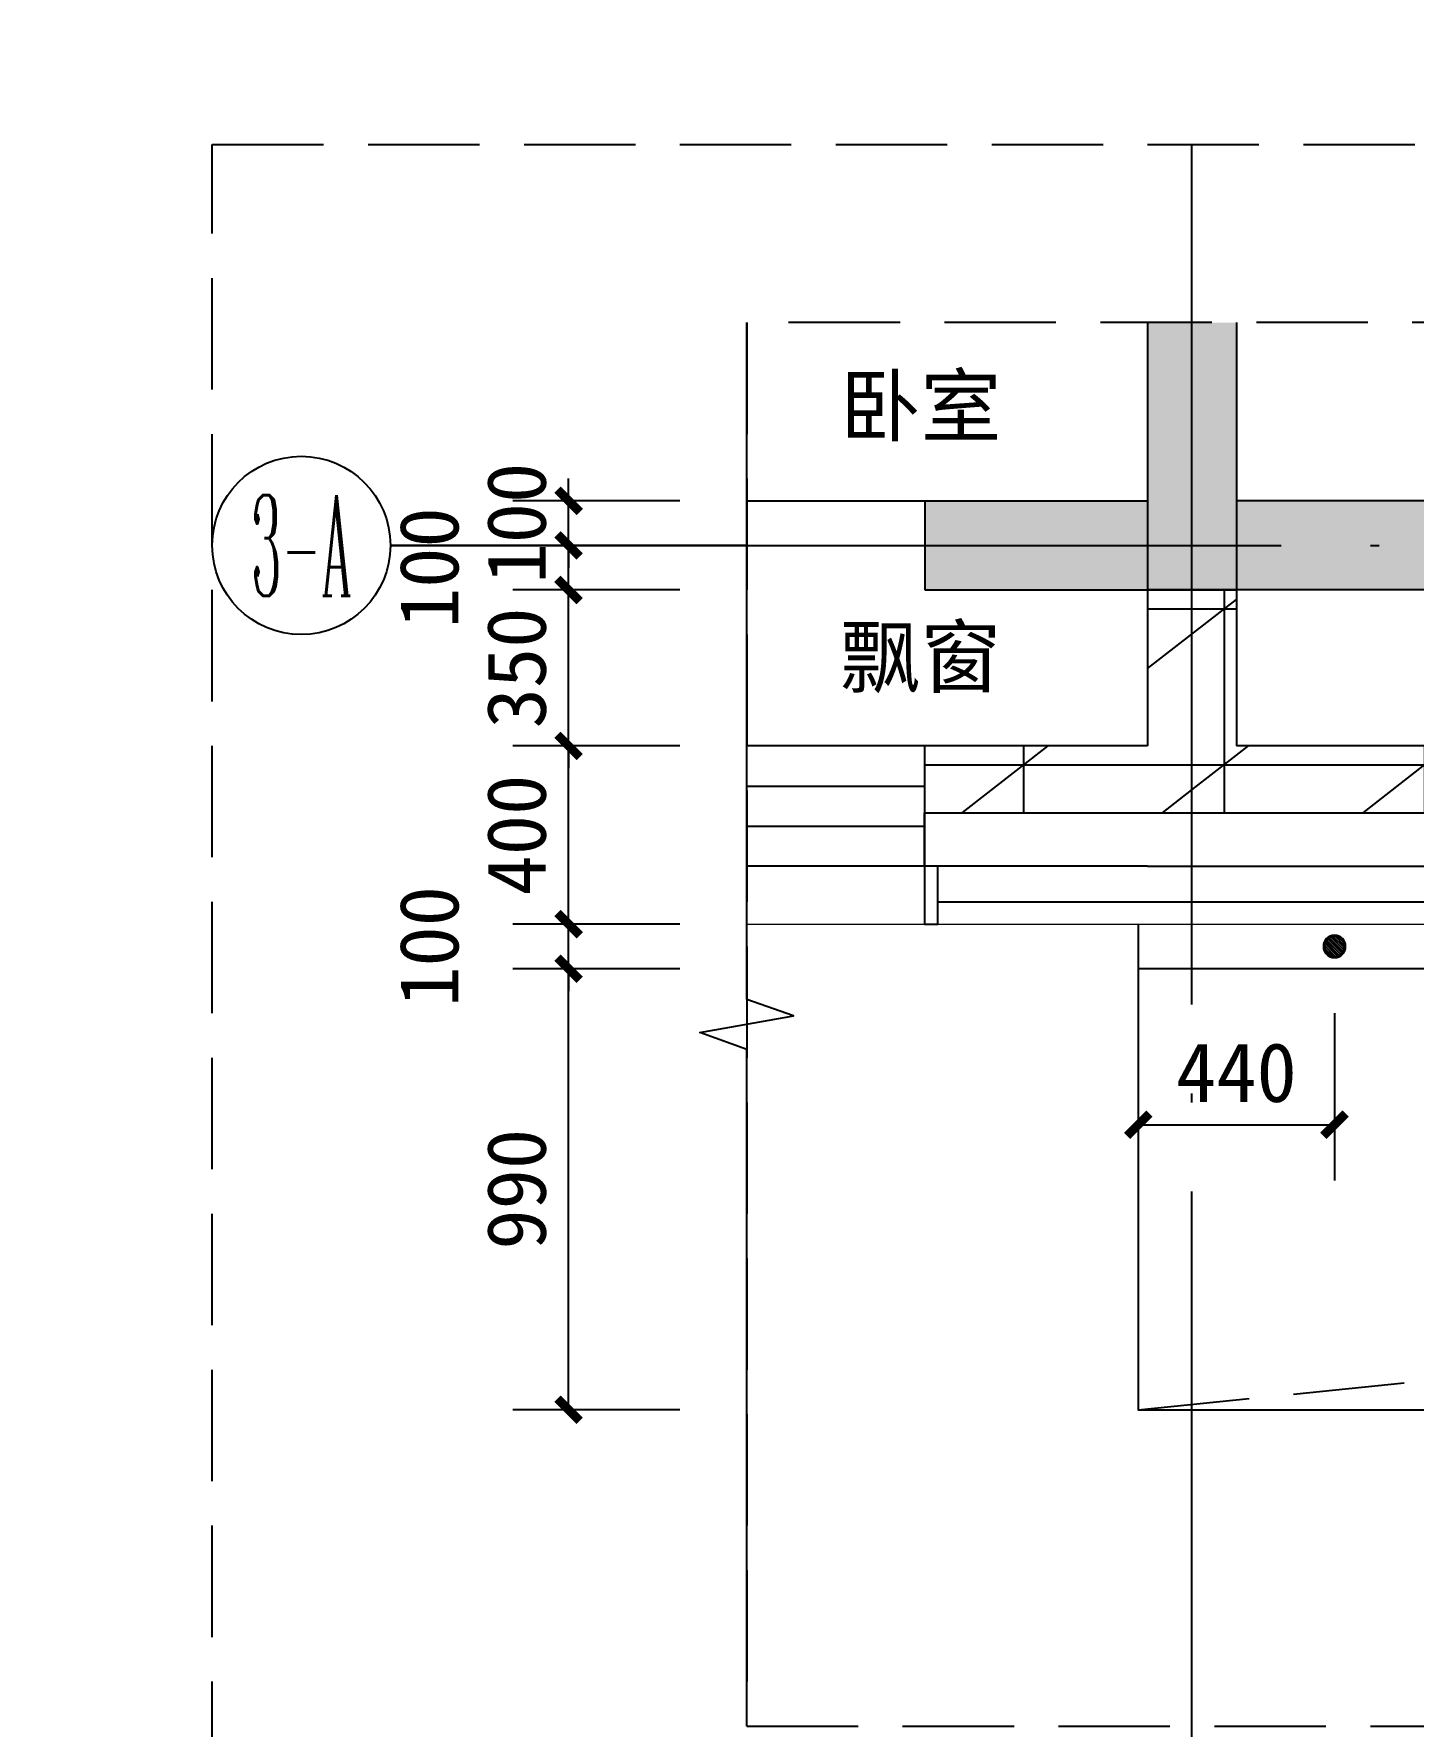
# Model space of a CAD drawing. Extents: x -10817 to 167545, y 26551 to 157048.
# Drawn here: x 15727 to 18824, y 39842 to 43641 of the extents above; entities that cross this region are included whole.
import ezdxf
from ezdxf.enums import TextEntityAlignment as Align
from ezdxf.xclip import XClip

# ---------------------------------------------------------------- set-up
doc = ezdxf.new("R2010")
doc.units = 0
doc.header["$LTSCALE"] = 1000
doc.header["$MEASUREMENT"] = 0
doc.header["$XCLIPFRAME"] = 0
doc.linetypes.add('DASH', pattern=[0.35, 0.25, -0.1])
doc.linetypes.add('DOTE', pattern=[2.42, 2, -0.2, 0.02, -0.2])
doc.layers.get('Defpoints').update_dxf_attribs({"color": 30, "linetype": 'DASH'})
for name, color, linetype in [('120-O-MC$0$A-COLU-CONC-HATC', 204, 'Continuous'), ('120-O-MC$0$A-WALL-BLOK', 131, 'Continuous'), ('120-O-MC$0$A-WALL-INSL', 241, 'Continuous'), ('120-墙体$0$120-墙体$0$A-COLU-CONC-HATC', 204, 'Continuous'), ('120-墙体$0$120-墙体$0$A-WALL-CONC', 9, 'Continuous'), ('125-MC-交接$0$A-COLU-CONC-HATC', 204, 'Continuous'), ('125-MC-交接$0$A-WALL-BLOK', 131, 'Continuous'), ('125-MC-交接$0$A-WALL-INSL', 241, 'Continuous'), ('125-O-MC$0$A-ANNO-HATC-SOLD', 252, 'Continuous'), ('125-O-MC$0$A-COLU-CONC-HATC', 204, 'Continuous'), ('125-O-MC$0$A-DOOR', 51, 'Continuous'), ('125-O-MC$0$A-FLOR-HRAL', 71, 'Continuous'), ('125-O-MC$0$A-WALL-BLOK', 131, 'Continuous'), ('125-O-MC$0$A-WALL-CONC', 9, 'Continuous'), ('125-O-MC$0$A-WALL-INSL', 241, 'Continuous'), ('125-墙体$0$125-墙体$0$A-COLU-CONC-HATC', 204, 'Continuous'), ('125-墙体$0$125-墙体$0$A-WALL-CONC', 9, 'Continuous'), ('125-核心筒-标准层$0$A-COLU-CONC-HATC', 204, 'Continuous'), ('125-核心筒-标准层$0$A-WALL-CONC', 9, 'Continuous'), ('3#-夹层$0$A-ANNO-TEXT', 7, 'Continuous'), ('3#楼二层线脚$0$1#2#住宅楼 平面图$0$A-00-HX-113-wall-01Y$0$HRAL', 31, 'Continuous'), ('3#楼二层线脚$0$110-XJ-1F-1#$0$1#2#住宅楼 平面图$0$A-00-HX-113-wall-01Y$0$HRAL', 31, 'Continuous'), ('3#楼二层线脚$0$A-00-HX-113-wall-01Y$0$HRAL', 31, 'Continuous'), ('3#楼二层线脚$0$A-DRAN-SYMB', 243, 'Continuous'), ('3#楼二层线脚$0$bolibeiban剖', 4, 'Continuous'), ('A-ANNO-AXIS-CIRC', 3, 'Continuous'), ('A-ANNO-AXIS-TEXT', 7, 'Continuous'), ('A-ANNO-DIMS', 3, 'Continuous'), ('A-ANNO-DOTE', 10, 'DOTE'), ('A-ANNO-SYMB', 3, 'Continuous'), ('A-FLOR-UNDR', 177, 'Continuous'), ('AXIS_TEXT', 7, 'Continuous')]:
    doc.layers.add(name, color=color, linetype=linetype)
doc.layers.add('3#楼二层线脚$0$A-00-15-4#-PM-TF$0$00-装饰-看', color=46, linetype='Continuous', lineweight=5)
doc.styles.add('3#-夹层$0$Standard', font='')
doc.styles.add('_TCH_AXIS', font='COMPLEX', dxfattribs={"bigfont": 'GBCBIG'})
doc.styles.add('_TCH_DIM_T3', font='')
doc.styles.add('COMPLEX', font='COMPLEX')
doc.styles.get('3#-夹层$0$Standard').set_extended_font_data('SimSun')
doc.styles.get('_TCH_DIM_T3').set_extended_font_data('SimSun')
doc.dimstyles.new('_TCH_ARCH&&50', dxfattribs={"dimtxt": 132.911392, "dimasz": 50, "dimexe": 125, "dimexo": 150, "dimgap": 50, "dimtad": 1, "dimdec": 0, "dimzin": 0, "dimdsep": 46, "dimtxsty": '_TCH_DIM_T3', "dimblk": 'ARCHTICK', "dimcen": 0.09, "dimclrt": 7, "dimazin": 2, "dimtfac": 1, "dimtdec": 0, "dimtix": 1, "dimtmove": 2, "dimatfit": 3, "dimfxl": 50, "dimtolj": 1, "dimtzin": 0, "dimarcsym": 0})
pattern_1 = [(0, (0, 0), (0, 350), []), (37.875, (400, 0), (-169.6153, 218.0767), []), (90, (400, 0), (-450, 3e-14), [])]

# ---------------------------------------------------------------- blocks, each defined once
blk = doc.blocks.new('125-O-MC$0$BGBFG')
at = {"layer": '125-O-MC$0$A-FLOR-HRAL'}
blk.add_lwpolyline([(0, 0), (700, 0), (700, -60), (0, -60)], close=True, dxfattribs=at)
blk.add_lwpolyline([(700, 0), (700, -90)], dxfattribs=at)
blk = doc.blocks.new('125-O-MC$0$$DorLib2D$00000009')
for p, q in [((0.4129, 0.9053), (0.4129, 0.0807)), ((0.4541, 0.9053), (0.4129, 0.9053)), ((0.4541, 0.0807), (0.4541, 0.9053)), ((0.4129, 0.7822), (0.378, 0.7822)), ((0.489, 0.7822), (0.4541, 0.7822)), ((0.4129, 0.6235), (0.378, 0.6235)), ((0.489, 0.6235), (0.4541, 0.6235)), ((-0.4941, 0.0807), (-0.4529, 0.0807)), ((-0.4941, -0.0018), (-0.4941, 0.0807)), ((-0.4529, 0.0807), (-0.4529, 0.0395)), ((0.4129, 0.0807), (0.4541, 0.0807)), ((0.4953, 0.0807), (0.4541, 0.0807)), ((0.4541, 0.0807), (0.4541, 0.0395)), ((0.4953, -0.0018), (0.4953, 0.0807)), ((-0.4529, 0.0395), (-0.4117, 0.0395)), ((-0.4117, 0.0395), (-0.4117, -0.0018)), ((0.4541, 0.0395), (0.4129, 0.0395)), ((0.4129, 0.0395), (0.4129, -0.0018)), ((-0.4941, -0.0018), (-0.4941, -0.0018)), ((-0.4117, -0.0018), (-0.4941, -0.0018)), ((0.4129, -0.0018), (0.4953, -0.0018)), ((0.4953, -0.0018), (0.4953, -0.0018))]:
    blk.add_line(p, q)
at = {"lineweight": 13}
for p, q in [((0.378, 0.7822), (0.378, 0.6235)), ((0.489, 0.7822), (0.489, 0.6235))]:
    blk.add_line(p, q, dxfattribs=at)
blk.add_arc((0.3716, 0.0817), 0.8246, 87.134, 180.0717, dxfattribs=at)
blk = doc.blocks.new('125-O-MC$0$$TCHSYS$WIN2D')
for p, q in [((-0.5, 0.5), (0.5, 0.5)), ((-0.5, 0.5), (-0.5, -0.5)), ((0.5, 0.5), (0.5, -0.5)), ((0.5, 0.1667), (-0.5, 0.1667)), ((0.5, -0.1667), (-0.5, -0.1667)), ((-0.5, -0.5), (0.5, -0.5))]:
    blk.add_line(p, q)
blk = doc.blocks.new('125-O-MC$0$$WINLIB2D$00000001')
at = {"color": 0}
for points in [[(-0.5, 0.5), (-0.5, -0.5)], [(-0.5, 0.5), (0.5, 0.5)], [(0.5, -0.5), (0.5, 0.5)], [(0.5, 0.1667), (-0.5, 0.1667)], [(0.5, -0.1667), (-0.5, -0.1667)], [(-0.5, -0.5), (0.5, -0.5)]]:
    blk.add_lwpolyline(points, dxfattribs=at)
blk = doc.blocks.new('125-O-MC')
at = {"layer": '125-O-MC$0$A-COLU-CONC-HATC'}
h = blk.add_hatch(dxfattribs=at)
h.set_pattern_fill('空心砖', color=256, scale=100, style=0)
h.set_pattern_definition(pattern_1)
h.paths.add_polyline_path([(3670, -11200), (3670, -11700), (3870, -11550), (3870, -11200)])
h = blk.add_hatch(dxfattribs=at)
h.set_pattern_fill('空心砖', color=256, scale=100, style=0)
h.set_pattern_definition(pattern_1)
h.paths.add_polyline_path([(7350, -11200), (7350, -11550), (7450, -11600), (7550, -11550), (7550, -11200)])
h = blk.add_hatch(dxfattribs=at)
h.set_pattern_fill('空心砖', color=256, scale=100, style=0)
h.set_pattern_definition(pattern_1)
h.paths.add_polyline_path([(3670, -11700), (3950, -11700), (3950, -11550), (3870, -11550)])
h = blk.add_hatch(dxfattribs=at)
h.set_pattern_fill('空心砖', color=256, scale=100, style=0)
h.set_pattern_definition(pattern_1)
h.paths.add_polyline_path([(7350, -11550), (6950, -11550), (6950, -11700), (7450, -11700), (7450, -11600)])
h = blk.add_hatch(dxfattribs=at)
h.set_pattern_fill('空心砖', color=256, scale=100, style=0)
h.set_pattern_definition(pattern_1)
h.paths.add_polyline_path([(7450, -11700), (7850, -11700), (7850, -11550), (7550, -11550), (7450, -11600)])
h = blk.add_hatch(dxfattribs=at)
h.set_pattern_fill('空心砖', color=256, scale=100, style=0)
h.set_pattern_definition(pattern_1)
h.paths.add_polyline_path([(10350, -11550), (9849.8, -11550), (9849.8, -11700), (10350, -11700)])
at = {"layer": '125-O-MC$0$A-ANNO-HATC-SOLD'}
for points in [[(3950, -11000), (6950, -11000)], [(7850, -11000), (9850, -11000)]]:
    blk.add_lwpolyline(points, dxfattribs=at)
at = {"layer": '125-O-MC$0$A-DOOR'}
for p, q in [((1900, 220), (2800, 220)), ((1900, -11320), (2800, -11320))]:
    blk.add_line(p, q, dxfattribs=at)
at = {"layer": '125-O-MC$0$A-FLOR-HRAL'}
blk.add_lwpolyline([(6300, -50), (7800, -50), (7800, -100), (6300, -100)], close=True, dxfattribs=at)
at = {"layer": '125-O-MC$0$A-WALL-BLOK'}
for p, q in [((700, -100), (700, 100)), ((2800, -100), (2800, 100)), ((700, -11000), (100, -11000)), ((100, -11000), (100, -11200)), ((700, -11200), (700, -11000)), ((2800, -11200), (2800, -11000)), ((100, -11200), (700, -11200)), ((3670, -11200), (3670, -11700)), ((3870, -11200), (3670, -11200)), ((3870, -11200), (3870, -11550)), ((7350, -11200), (7350, -11550)), ((7550, -11200), (7350, -11200)), ((7550, -11200), (7550, -11550)), ((3950, -11550), (3870, -11550)), ((3950, -11700), (3950, -11550)), ((7350, -11550), (6950, -11550)), ((6950, -11550), (6950, -11700)), ((7850, -11550), (7550, -11550)), ((7850, -11700), (7850, -11550)), ((10350, -11550), (9849.8, -11550)), ((9849.8, -11550), (9849.8, -11700)), ((3670, -11700), (3950, -11700)), ((6950, -11700), (7450, -11700)), ((7450, -11700), (7850, -11700)), ((9849.8, -11700), (10350, -11700))]:
    blk.add_line(p, q, dxfattribs=at)
at = {"layer": '125-O-MC$0$A-WALL-CONC'}
for p, q in [((6300, 100), (6300, -100)), ((7800, 100), (7800, -100))]:
    blk.add_line(p, q, dxfattribs=at)
at = {"layer": '125-O-MC$0$A-WALL-INSL'}
for p, q in [((700, -11320), (700, -11200)), ((100, -11320), (700, -11320)), ((3950, -11820), (3950, -11700)), ((6950, -11820), (6950, -11700)), ((7850, -11820), (7850, -11700)), ((9849.8, -11820), (9849.8, -11700)), ((3950, -11820), (3670, -11820)), ((7450, -11820), (6950, -11820)), ((7850, -11820), (7450, -11820)), ((10350, -11820), (9849.8, -11820))]:
    blk.add_line(p, q, dxfattribs=at)
for points in [[(700, 100), (700, 220), (-220, 220), (-220, -600), (-200, -600), (-200, -3700), (-100, -3700)], [(2800, 100), (2800, 220), (4100, 220), (4100, 100)], [(5300, 100), (5300, 220), (6100, 220), (6100, 200), (6300, 200), (6300, 100)], [(7800, 100), (7800, 200), (8050, 200)], [(-100, -5400), (-200, -5400), (-200, -4400), (-100, -4400)], [(100, -11320), (-220, -11320), (-220, -10500), (-200, -10500), (-200, -6100), (-100, -6100)], [(2800, -11200), (2800, -11320), (3550, -11320), (3550, -11820), (3670, -11820)]]:
    blk.add_lwpolyline(points, dxfattribs=at)
for p in [(3950, -11730), (7850, -11730)]:
    blk.add_blockref('125-O-MC$0$BGBFG', p)
at = {"xscale": -1}
blk.add_blockref('125-O-MC$0$BGBFG', (6950, -11730), dxfattribs=at)
at = {"layer": '125-O-MC$0$A-DOOR', "zscale": 320}
for name, p, xscale, yscale in [('125-O-MC$0$$DorLib2D$00000009', (2350, 60), 900, 900), ('125-O-MC$0$$TCHSYS$WIN2D', (1300, 60), -1200, -320), ('125-O-MC$0$$TCHSYS$WIN2D', (1300, -11160), -1200, 320), ('125-O-MC$0$$DorLib2D$00000009', (2350, -11160), 900, -900)]:
    blk.add_blockref(name, p, dxfattribs=dict(at, xscale=xscale, yscale=yscale))
at = {"layer": '125-O-MC$0$A-DOOR', "rotation": 180}
for name, p, xscale, yscale, zscale in [('125-O-MC$0$$TCHSYS$WIN2D', (7050, 50), -1500, 300, 300), ('125-O-MC$0$$WINLIB2D$00000001', (5450, -11685), 3000, -270, 270), ('125-O-MC$0$$WINLIB2D$00000001', (8849.9, -11685), 1999.827914118767, -270, 270)]:
    blk.add_blockref(name, p, dxfattribs=dict(at, xscale=xscale, yscale=yscale, zscale=zscale))
blk = doc.blocks.new('120-O-MC')
at = {"layer": '120-O-MC$0$A-COLU-CONC-HATC'}
h = blk.add_hatch(dxfattribs=at)
h.set_pattern_fill('空心砖', color=256, scale=100, style=0)
h.set_pattern_definition(pattern_1)
h.paths.add_polyline_path([(-9550, -11700.000521), (-9050, -11700.000521), (-9050, -11550.000521), (-9550, -11550.000521)])
at = {"layer": '120-O-MC$0$A-WALL-BLOK'}
for p, q in [((-9050, -11550.000521), (-9550, -11550.000521)), ((-9550, -11700.000521), (-9050, -11700.000521))]:
    blk.add_line(p, q, dxfattribs=at)
at = {"layer": '120-O-MC$0$A-WALL-INSL'}
blk.add_line((-9550, -11820.000521), (-9050, -11820.000521), dxfattribs=at)
blk = doc.blocks.new('125-MC-交接')
at = {"layer": '125-MC-交接$0$A-COLU-CONC-HATC'}
h = blk.add_hatch(dxfattribs=at)
h.set_pattern_fill('空心砖', color=256, scale=100, style=0)
h.set_pattern_definition(pattern_1)
h.paths.add_polyline_path([(-100, -100), (-100, -450), (0, -500), (100, -450), (100, -100)])
h = blk.add_hatch(dxfattribs=at)
h.set_pattern_fill('空心砖', color=256, scale=100, style=0)
h.set_pattern_definition(pattern_1)
h.paths.add_polyline_path([(-100, -450), (-100, -600), (0, -600), (0, -500)])
h = blk.add_hatch(dxfattribs=at)
h.set_pattern_fill('空心砖', color=256, scale=100, style=0)
h.set_pattern_definition(pattern_1)
h.paths.add_polyline_path([(0, -500), (0, -600), (100, -600), (100, -450)])
at = {"layer": '125-MC-交接$0$A-WALL-BLOK'}
for p, q in [((-100, -100), (-100, -450)), ((100, -100), (-100, -100)), ((100, -100), (100, -450)), ((-100, -450), (-100, -450)), ((100, -450), (100, -450)), ((-100, -600), (0, -600)), ((0, -600), (100, -600))]:
    blk.add_line(p, q, dxfattribs=at)
at = {"layer": '125-MC-交接$0$A-WALL-INSL'}
for p, q in [((-100, -720), (0, -720)), ((0, -720), (100, -720))]:
    blk.add_line(p, q, dxfattribs=at)
blk = doc.blocks.new('125-墙体')
at = {"layer": '125-墙体$0$125-墙体$0$A-COLU-CONC-HATC'}
blk.add_hatch(color=256, dxfattribs=at).paths.add_polyline_path([(9850, -11000), (9850, -11200), (10350, -11200), (10350, -11000)])
at = {"layer": '125-墙体$0$125-墙体$0$A-WALL-CONC'}
for p, q in [((9850, -11000), (10350, -11000)), ((9850, -11200), (10350, -11200))]:
    blk.add_line(p, q, dxfattribs=at)
blk.add_lwpolyline([(9850, -11000), (9850, -11200)], dxfattribs=at)
at = {"layer": 'Defpoints'}
blk.add_lwpolyline([(8600, 100), (8600, -3300), (7850, -3300), (7850, -4700), (9150, -4700), (9150, -7200), (10350, -7200), (10350, -11200)], dxfattribs=at)
blk = doc.blocks.new('120-墙体')
at = {"layer": '120-墙体$0$120-墙体$0$A-COLU-CONC-HATC'}
blk.add_hatch(color=256, dxfattribs=at).paths.add_polyline_path([(-9050, -11200), (-9050, -11000), (-9550, -11000), (-9550, -11200)])
at = {"layer": '120-墙体$0$120-墙体$0$A-WALL-CONC'}
for p, q in [((-9050, -11000), (-9550, -11000)), ((-9050, -11200), (-9550, -11200))]:
    blk.add_line(p, q, dxfattribs=at)
at = {"layer": 'Defpoints'}
blk.add_lwpolyline([(-7800, 100), (-7800, -3300), (-7050, -3300), (-7050, -4700), (-8350, -4700), (-8350, -7200), (-9550, -7200), (-9550, -11200)], dxfattribs=at)
blk = doc.blocks.new('125-核心筒-标准层')
at = {"layer": '125-核心筒-标准层$0$A-COLU-CONC-HATC'}
for points in [[(0, -33.3), (-100, -100), (-100, -3900), (0, -3966.7), (100, -3900), (100, -100)], [(-100, -3900), (-100, -4100), (0, -4100), (0, -3966.7)], [(0, -3966.7), (0, -4100), (100, -4100), (100, -3900)]]:
    blk.add_hatch(color=256, dxfattribs=at).paths.add_polyline_path(points)
at = {"layer": '125-核心筒-标准层$0$A-WALL-CONC'}
for p, q in [((-100, -100), (-100, -3900)), ((100, -100), (100, -3900)), ((-100, -3900), (-100, -3900)), ((100, -3900), (100, -3900)), ((-100, -4100), (0, -4100)), ((0, -4100), (100, -4100))]:
    blk.add_line(p, q, dxfattribs=at)
blk = doc.blocks.new('3#楼二层线脚$0$地漏')
at = {"layer": '3#楼二层线脚$0$A-DRAN-SYMB'}
h = blk.add_hatch(dxfattribs=at)
h.set_pattern_fill('ANSI31', color=256, scale=5, angle=180, style=0)
h.set_pattern_definition([(225, (-3432.766, 28157.377), (5.61266, -5.61266), [])])
edge = h.paths.add_edge_path()
edge.add_arc((0, 0), 50, 0, 360)
for radius in [50, 45]:
    blk.add_circle((0, 0), radius, dxfattribs=at)
blk = doc.blocks.new('3#楼二层线脚')
at = {"layer": '3#楼二层线脚$0$1#2#住宅楼 平面图$0$A-00-HX-113-wall-01Y$0$HRAL'}
blk.add_lwpolyline([(-120.5, -4850), (-120.5, -5940), (3320.4, -5940), (3320.4, -4850)], dxfattribs=at)
at = {"layer": '3#楼二层线脚$0$110-XJ-1F-1#$0$1#2#住宅楼 平面图$0$A-00-HX-113-wall-01Y$0$HRAL'}
blk.add_lwpolyline([(3320.4, -4950), (-120.4, -4950)], dxfattribs=at)
at = {"layer": '3#楼二层线脚$0$A-00-15-4#-PM-TF$0$00-装饰-看', "color": 251}
for points in [[(-2600.1, -4850), (-600.2, -4850)], [(-570.2, -4850), (570.2, -4850)]]:
    blk.add_lwpolyline(points, dxfattribs=at)
at = {"layer": '3#楼二层线脚$0$A-00-HX-113-wall-01Y$0$HRAL'}
blk.add_lwpolyline([(-600.2, -4720), (-600.2, -4850), (-570.2, -4850), (-570.2, -4720)], dxfattribs=at)
at = {"layer": '3#楼二层线脚$0$bolibeiban剖'}
blk.add_lwpolyline([(-570.2, -4800), (570.2, -4800)], dxfattribs=at)
at = {"xscale": -0.5, "yscale": 0.5, "zscale": 0.5}
blk.add_blockref('3#楼二层线脚$0$地漏', (320, -4900.1), dxfattribs=at)
blk = doc.blocks.new('_ArchTick')
at = {"color": 0, "linetype": 'ByBlock', "const_width": 0.4}
blk.add_lwpolyline([(-0.5, -0.5), (0.5, 0.5)], dxfattribs=at)
blk = doc.blocks.new('*D540')
at = {"layer": 'A-ANNO-DIMS', "color": 0, "lineweight": -2, "transparency": 16777216}
for p, q in [((18207, 41442.3), (18207, 41067.3)), ((18647.5, 41442.3), (18647.5, 41067.3)), ((18207, 41192.3), (18647.5, 41192.3))]:
    blk.add_line(p, q, dxfattribs=at)
at = {"layer": 'Defpoints', "color": 0, "transparency": 16777216}
for p in [(18207, 41592.3), (18647.5, 41592.3), (18647.5, 41192.3)]:
    blk.add_point(p, dxfattribs=at)
at = {"layer": 'A-ANNO-DIMS', "color": 0, "lineweight": -2, "transparency": 16777216, "xscale": 50, "yscale": 50, "zscale": 50, "rotation": 180}
blk.add_blockref('_ArchTick', (18207, 41192.3), dxfattribs=at)
at = {"layer": 'A-ANNO-DIMS', "color": 0, "lineweight": -2, "transparency": 16777216, "xscale": 50, "yscale": 50, "zscale": 50}
blk.add_blockref('_ArchTick', (18647.5, 41192.3), dxfattribs=at)
at = {"layer": 'A-ANNO-DIMS', "color": 7, "transparency": 16777216, "insert": (18427.3, 41308.8), "char_height": 132.91, "attachment_point": 5, "style": '_TCH_DIM_T3'}
blk.add_mtext('\\A1;440', dxfattribs=at)
blk = doc.blocks.new('*D1420')
at = {"layer": 'A-ANNO-DIMS', "color": 0, "lineweight": -2, "transparency": 16777216}
for p, q in [((17178, 41542.4), (16803, 41542.4)), ((16928, 40552.5), (16928, 41542.4)), ((17178, 40552.5), (16803, 40552.5))]:
    blk.add_line(p, q, dxfattribs=at)
at = {"layer": 'Defpoints', "color": 0, "transparency": 16777216}
for p in [(16928, 41542.4), (17328, 41542.4), (17328, 40552.5)]:
    blk.add_point(p, dxfattribs=at)
at = {"layer": 'A-ANNO-DIMS', "color": 0, "lineweight": -2, "transparency": 16777216, "xscale": 50, "yscale": 50, "zscale": 50}
for p, rotation in [((16928, 41542.4), 90), ((16928, 40552.5), 270)]:
    blk.add_blockref('_ArchTick', p, dxfattribs=dict(at, rotation=rotation))
at = {"layer": 'A-ANNO-DIMS', "color": 7, "transparency": 16777216, "insert": (16811.5, 41047.5), "char_height": 132.91, "attachment_point": 5, "rotation": 90, "style": '_TCH_DIM_T3'}
blk.add_mtext('\\A1;990', dxfattribs=at)
blk = doc.blocks.new('*D1421')
at = {"layer": 'A-ANNO-DIMS', "color": 0, "lineweight": -2, "transparency": 16777216}
for p, q in [((16928, 41642.4), (16928, 41692.4)), ((17178, 41642.4), (16803, 41642.4)), ((16928, 41542.4), (16928, 41642.4)), ((17178, 41542.4), (16803, 41542.4)), ((16928, 41542.4), (16928, 41492.4))]:
    blk.add_line(p, q, dxfattribs=at)
at = {"layer": 'Defpoints', "color": 0, "transparency": 16777216}
for p in [(16928, 41642.4), (17328, 41642.4), (17328, 41542.4)]:
    blk.add_point(p, dxfattribs=at)
at = {"layer": 'A-ANNO-DIMS', "color": 0, "lineweight": -2, "transparency": 16777216, "xscale": 50, "yscale": 50, "zscale": 50}
for p, rotation in [((16928, 41642.4), 270), ((16928, 41542.4), 90)]:
    blk.add_blockref('_ArchTick', p, dxfattribs=dict(at, rotation=rotation))
at = {"layer": 'A-ANNO-DIMS', "color": 7, "transparency": 16777216, "insert": (16615.5, 41592.4), "char_height": 132.91, "attachment_point": 5, "rotation": 90, "style": '_TCH_DIM_T3'}
blk.add_mtext('\\A1;100', dxfattribs=at)
blk = doc.blocks.new('*D1422')
at = {"layer": 'A-ANNO-DIMS', "color": 0, "lineweight": -2, "transparency": 16777216}
for p, q in [((17178, 42042.5), (16803, 42042.5)), ((16928, 41642.4), (16928, 42042.5)), ((17178, 41642.4), (16803, 41642.4))]:
    blk.add_line(p, q, dxfattribs=at)
at = {"layer": 'Defpoints', "color": 0, "transparency": 16777216}
for p in [(16928, 42042.5), (17328, 42042.5), (17328, 41642.4)]:
    blk.add_point(p, dxfattribs=at)
at = {"layer": 'A-ANNO-DIMS', "color": 0, "lineweight": -2, "transparency": 16777216, "xscale": 50, "yscale": 50, "zscale": 50}
for p, rotation in [((16928, 42042.5), 90), ((16928, 41642.4), 270)]:
    blk.add_blockref('_ArchTick', p, dxfattribs=dict(at, rotation=rotation))
at = {"layer": 'A-ANNO-DIMS', "color": 7, "transparency": 16777216, "insert": (16811.5, 41842.4), "char_height": 132.91, "attachment_point": 5, "rotation": 90, "style": '_TCH_DIM_T3'}
blk.add_mtext('\\A1;400', dxfattribs=at)
blk = doc.blocks.new('*D1423')
at = {"layer": 'A-ANNO-DIMS', "color": 0, "lineweight": -2, "transparency": 16777216}
for p, q in [((16928, 42392.5), (16928, 42442.5)), ((17178, 42392.5), (16803, 42392.5)), ((16928, 42042.5), (16928, 42392.5)), ((17178, 42042.5), (16803, 42042.5)), ((16928, 42042.5), (16928, 41992.5))]:
    blk.add_line(p, q, dxfattribs=at)
at = {"layer": 'Defpoints', "color": 0, "transparency": 16777216}
for p in [(16928, 42392.5), (17328, 42392.5), (17328, 42042.5)]:
    blk.add_point(p, dxfattribs=at)
at = {"layer": 'A-ANNO-DIMS', "color": 0, "lineweight": -2, "transparency": 16777216, "xscale": 50, "yscale": 50, "zscale": 50}
for p, rotation in [((16928, 42392.5), 270), ((16928, 42042.5), 90)]:
    blk.add_blockref('_ArchTick', p, dxfattribs=dict(at, rotation=rotation))
at = {"layer": 'A-ANNO-DIMS', "color": 7, "transparency": 16777216, "insert": (16811.5, 42217.5), "char_height": 132.91, "attachment_point": 5, "rotation": 90, "style": '_TCH_DIM_T3'}
blk.add_mtext('\\A1;350', dxfattribs=at)
blk = doc.blocks.new('*D1424')
at = {"layer": 'A-ANNO-DIMS', "color": 0, "lineweight": -2, "transparency": 16777216}
for p, q in [((17178, 42492.5), (16803, 42492.5)), ((16928, 42392.5), (16928, 42492.5)), ((17178, 42392.5), (16803, 42392.5))]:
    blk.add_line(p, q, dxfattribs=at)
at = {"layer": 'Defpoints', "color": 0, "transparency": 16777216}
for p in [(16928, 42492.5), (17328, 42492.5), (17328, 42392.5)]:
    blk.add_point(p, dxfattribs=at)
at = {"layer": 'A-ANNO-DIMS', "color": 0, "lineweight": -2, "transparency": 16777216, "xscale": 50, "yscale": 50, "zscale": 50}
for p, rotation in [((16928, 42492.5), 90), ((16928, 42392.5), 270)]:
    blk.add_blockref('_ArchTick', p, dxfattribs=dict(at, rotation=rotation))
at = {"layer": 'A-ANNO-DIMS', "color": 7, "transparency": 16777216, "insert": (16615.5, 42442.5), "char_height": 132.91, "attachment_point": 5, "rotation": 90, "style": '_TCH_DIM_T3'}
blk.add_mtext('\\A1;100', dxfattribs=at)
blk = doc.blocks.new('*D1425')
at = {"layer": 'A-ANNO-DIMS', "color": 0, "lineweight": -2, "transparency": 16777216}
for p, q in [((16928, 42592.5), (16928, 42642.5)), ((17178, 42592.5), (16803, 42592.5)), ((16928, 42492.5), (16928, 42592.5)), ((17178, 42492.5), (16803, 42492.5)), ((16928, 42492.5), (16928, 42442.5))]:
    blk.add_line(p, q, dxfattribs=at)
at = {"layer": 'Defpoints', "color": 0, "transparency": 16777216}
for p in [(16928, 42592.5), (17328, 42592.5), (17328, 42492.5)]:
    blk.add_point(p, dxfattribs=at)
at = {"layer": 'A-ANNO-DIMS', "color": 0, "lineweight": -2, "transparency": 16777216, "xscale": 50, "yscale": 50, "zscale": 50}
for p, rotation in [((16928, 42592.5), 270), ((16928, 42492.5), 90)]:
    blk.add_blockref('_ArchTick', p, dxfattribs=dict(at, rotation=rotation))
at = {"layer": 'A-ANNO-DIMS', "color": 7, "transparency": 16777216, "insert": (16811.5, 42542.5), "char_height": 132.91, "attachment_point": 5, "rotation": 90, "style": '_TCH_DIM_T3'}
blk.add_mtext('\\A1;100', dxfattribs=at)
blk = doc.blocks.new('_AXISO')
blk.add_circle((0, 0), 0.5)
at = {"layer": 'AXIS_TEXT', "style": 'COMPLEX', "width": 1.041667}
blk.add_attdef('A', text='', height=0.56, dxfattribs=at).set_placement((-0.25, -0.28), (0.25, -0.28), align=Align.FIT)

msp = doc.modelspace()

# ---------------------------------------------------------------- linework, layer by layer
at = {"layer": 'A-ANNO-AXIS-CIRC'}
msp.add_line((17328, 42492.5), (16528, 42492.5), dxfattribs=at)
at = {"layer": 'A-ANNO-DOTE'}
for points in [[(18327.5, 39042.3), (18327.5, 43392.5)], [(16528, 42492.5), (23022.1, 42492.5)]]:
    msp.add_lwpolyline(points, dxfattribs=at)
at = {"layer": 'A-ANNO-SYMB'}
msp.add_lwpolyline([(17328, 39842.5), (17328, 41361.2), (17223, 41399.4), (17433, 41436.5), (17328, 41473.7), (17328, 42992.5)], dxfattribs=at)
at = {"layer": 'A-FLOR-UNDR', "linetype": 'DASH'}
msp.add_lwpolyline([(18207, 40552.5), (31329.5, 41886.3)], dxfattribs=at)
at = {"layer": 'Defpoints'}
for points in [[(16128, 43392.5), (23422.1, 43392.5), (23422.1, 38642.5), (16128, 38642.5)], [(17328, 39842.5), (22222.1, 39842.5), (22222.1, 42992.5), (17328, 42992.5)]]:
    msp.add_lwpolyline(points, close=True, dxfattribs=at)

# ---------------------------------------------------------------- block references
ref = msp.add_blockref('125-O-MC', (7877.5, 53592.5))
XClip(ref).set_block_clipping_path([(9450.4683858534, -13749.9965391935), (14344.5697473216, -10600.0005210042)])
ref = msp.add_blockref('125-墙体', (7877.5, 53592.5))
XClip(ref).set_block_clipping_path([(9450.4683858534, -13749.9960181893), (14344.5697473216, -10600)])
ref = msp.add_blockref('125-核心筒-标准层', (18327.5, 46492.5))
XClip(ref).set_block_clipping_path([(-999.5316141466, -6649.9960181893), (3894.5697473216, -3500)])
ref = msp.add_blockref('3#楼二层线脚', (18327.5, 46492.5))
XClip(ref).set_block_clipping_path([(-999.5316141466, -6649.9960181893), (3894.5697473216, -3500)])
ref = msp.add_blockref('120-O-MC', (27977.5, 53592.5))
XClip(ref).set_block_clipping_path([(-10649.5316141466, -13749.9965391935), (-5755.4302526784, -10600.0005210042)])
ref = msp.add_blockref('120-墙体', (27977.5, 53592.5))
XClip(ref).set_block_clipping_path([(-10649.5316141466, -13749.9960181893), (-5755.4302526784, -10600)])
msp.add_blockref('125-MC-交接', (18327.5, 42492.5))
at = {"layer": 'A-ANNO-AXIS-CIRC'}
ref = msp.add_blockref('_AXISO', (16328, 42492.5), dxfattribs=dict(at, xscale=400, yscale=400, zscale=400))
ref.add_attrib('A', '3-A', dxfattribs={"layer": 'A-ANNO-AXIS-TEXT', "height": 226.27, "style": '_TCH_AXIS', "width": 0.318182}).set_placement((16214.8, 42379.3), (16441.1, 42379.3), align=Align.FIT)

# ---------------------------------------------------------------- texts
at = {"layer": '3#-夹层$0$A-ANNO-TEXT', "style": '3#-夹层$0$Standard'}
for s, p in [('卧室', (17536.9, 42739.3)), ('飘窗', (17536.9, 42176.3))]:
    msp.add_text(s, height=132.91, dxfattribs=at).set_placement(p)

# ---------------------------------------------------------------- dimensions: what is measured, and where the dimension line sits
at = {"layer": 'A-ANNO-DIMS'}
for p1, p2, distance, picture, middle in [((17328, 42492.5), (17328, 42592.5), 400, '*D1425', (16811.5, 42542.5)), ((17328, 42042.5), (17328, 42392.5), 400, '*D1423', (16811.5, 42217.5)), ((17328, 41642.4), (17328, 42042.5), 400, '*D1422', (16811.5, 41842.4)), ((18207.0263, 41592.3182), (18647.5148, 41592.3181), -400, '*D540', (18427.2705, 41308.7738)), ((17328, 40552.5), (17328, 41542.4), 400, '*D1420', (16811.5, 41047.5))]:
    dim = msp.add_aligned_dim(p1=p1, p2=p2, distance=distance, dimstyle='_TCH_ARCH&&50', dxfattribs=at)
    dim.commit()
    dim.dimension.update_dxf_attribs({"geometry": picture, "text_midpoint": middle})
for base, p1, p2, picture, middle in [((16928, 42492.5), (17328, 42392.5), (17328, 42492.5), '*D1424', (16615.5, 42442.5)), ((16928, 41642.4), (17328, 41542.4), (17328, 41642.4), '*D1421', (16615.5, 41592.4))]:
    dim = msp.add_linear_dim(base=base, p1=p1, p2=p2, angle=90, dimstyle='_TCH_ARCH&&50', dxfattribs=at)
    dim.commit()
    dim.dimension.update_dxf_attribs({"geometry": picture, "text_midpoint": middle, "dimtype": 129})

doc.saveas('drawing.dxf')
